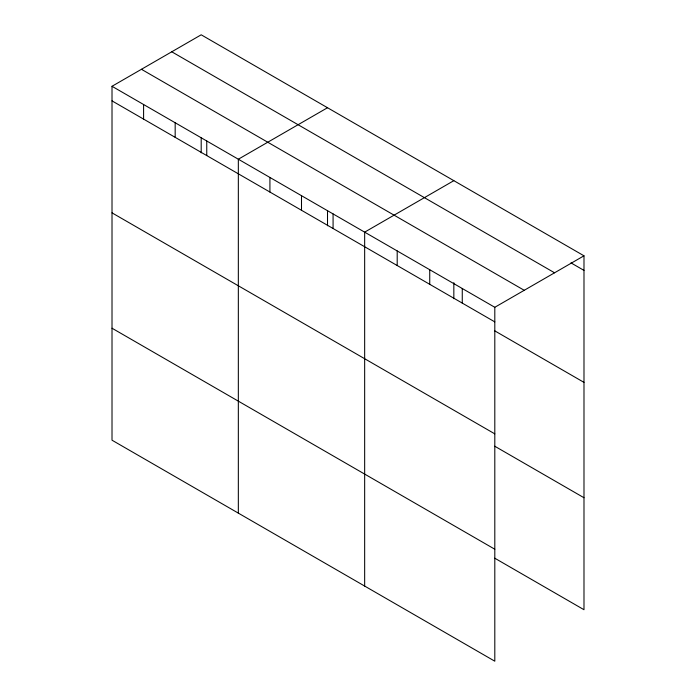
<?xml version="1.0" encoding="UTF-8"?>
<svg xmlns="http://www.w3.org/2000/svg" width="696" height="696" viewBox="0 0 696 696"><rect width="100%" height="100%" fill="white"/><g stroke="black" fill="none" stroke-linecap="round" stroke-linejoin="round"><path stroke-width="1.04" d="M112.013 86.287L494.804 307.293L494.804 661.2L112.013 440.194L112.013 86.287L201.196 34.8L583.987 255.806L583.987 609.713L494.743 558.183M327.512 107.732L238.337 159.219L238.337 513.126M453.835 180.664L364.66 232.151L364.66 586.058M494.804 307.293L583.987 255.806M570.972 262.879L583.987 270.396M171.764 51.791L554.555 272.797M141.445 69.296L524.236 290.302M112.013 100.877L494.804 321.883M494.743 330.844L583.987 382.374M112.013 212.854L494.804 433.86M494.743 446.214L583.987 497.736M112.013 328.216L494.804 549.222M462.266 288.509L462.266 303.099M453.835 282.698L453.835 298.697M429.736 269.726L429.736 284.316M397.199 250.934L397.199 265.533M333.079 213.916L333.079 228.514M327.512 210.836L327.512 225.765M301.499 195.689L301.499 210.279M269.918 177.454L269.918 192.044M206.756 140.984L206.756 155.582M201.196 137.904L201.196 152.833M175.174 122.757L175.174 137.347M143.594 104.522L143.594 119.112"/></g></svg>
